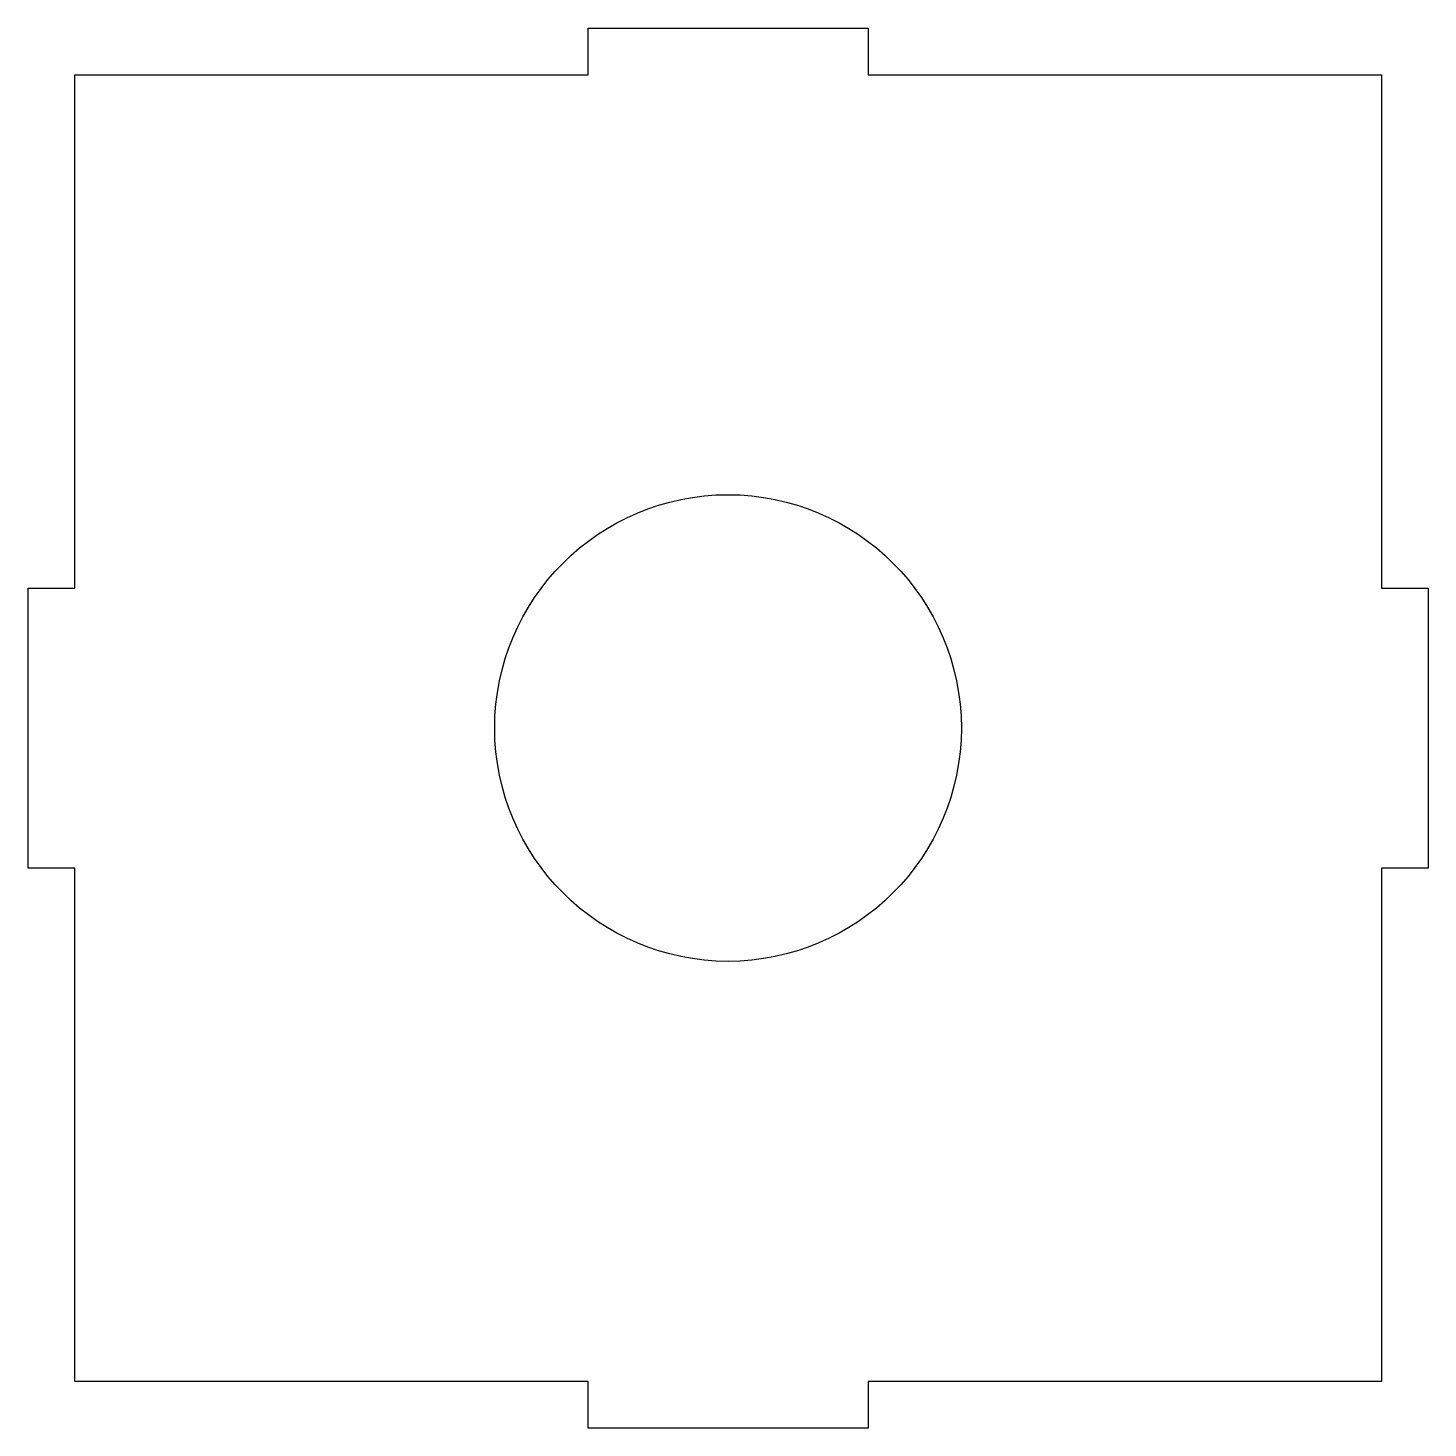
# Model space of a CAD drawing. Header units: millimetres. Extents: x -150 to 0, y -150 to 0.
import ezdxf

# ---------------------------------------------------------------- set-up
doc = ezdxf.new("R2010")
doc.units = ezdxf.units.MM
doc.layers.get('0').update_dxf_attribs({"linetype": 'CONTINUOUS'})

msp = doc.modelspace()

# ---------------------------------------------------------------- linework, layer by layer
msp.add_lwpolyline([(-90, -145), (-145, -145), (-145, -90), (-150, -90), (-150, -60), (-145, -60), (-145, -5), (-90, -5), (-90, 0), (-60, 0), (-60, -5), (-5, -5), (-5, -60), (0, -60), (0, -90), (-5, -90), (-5, -145), (-60, -145), (-60, -150), (-90, -150)], close=True)
msp.add_circle((-75, -75), 25)

doc.saveas('drawing.dxf')
